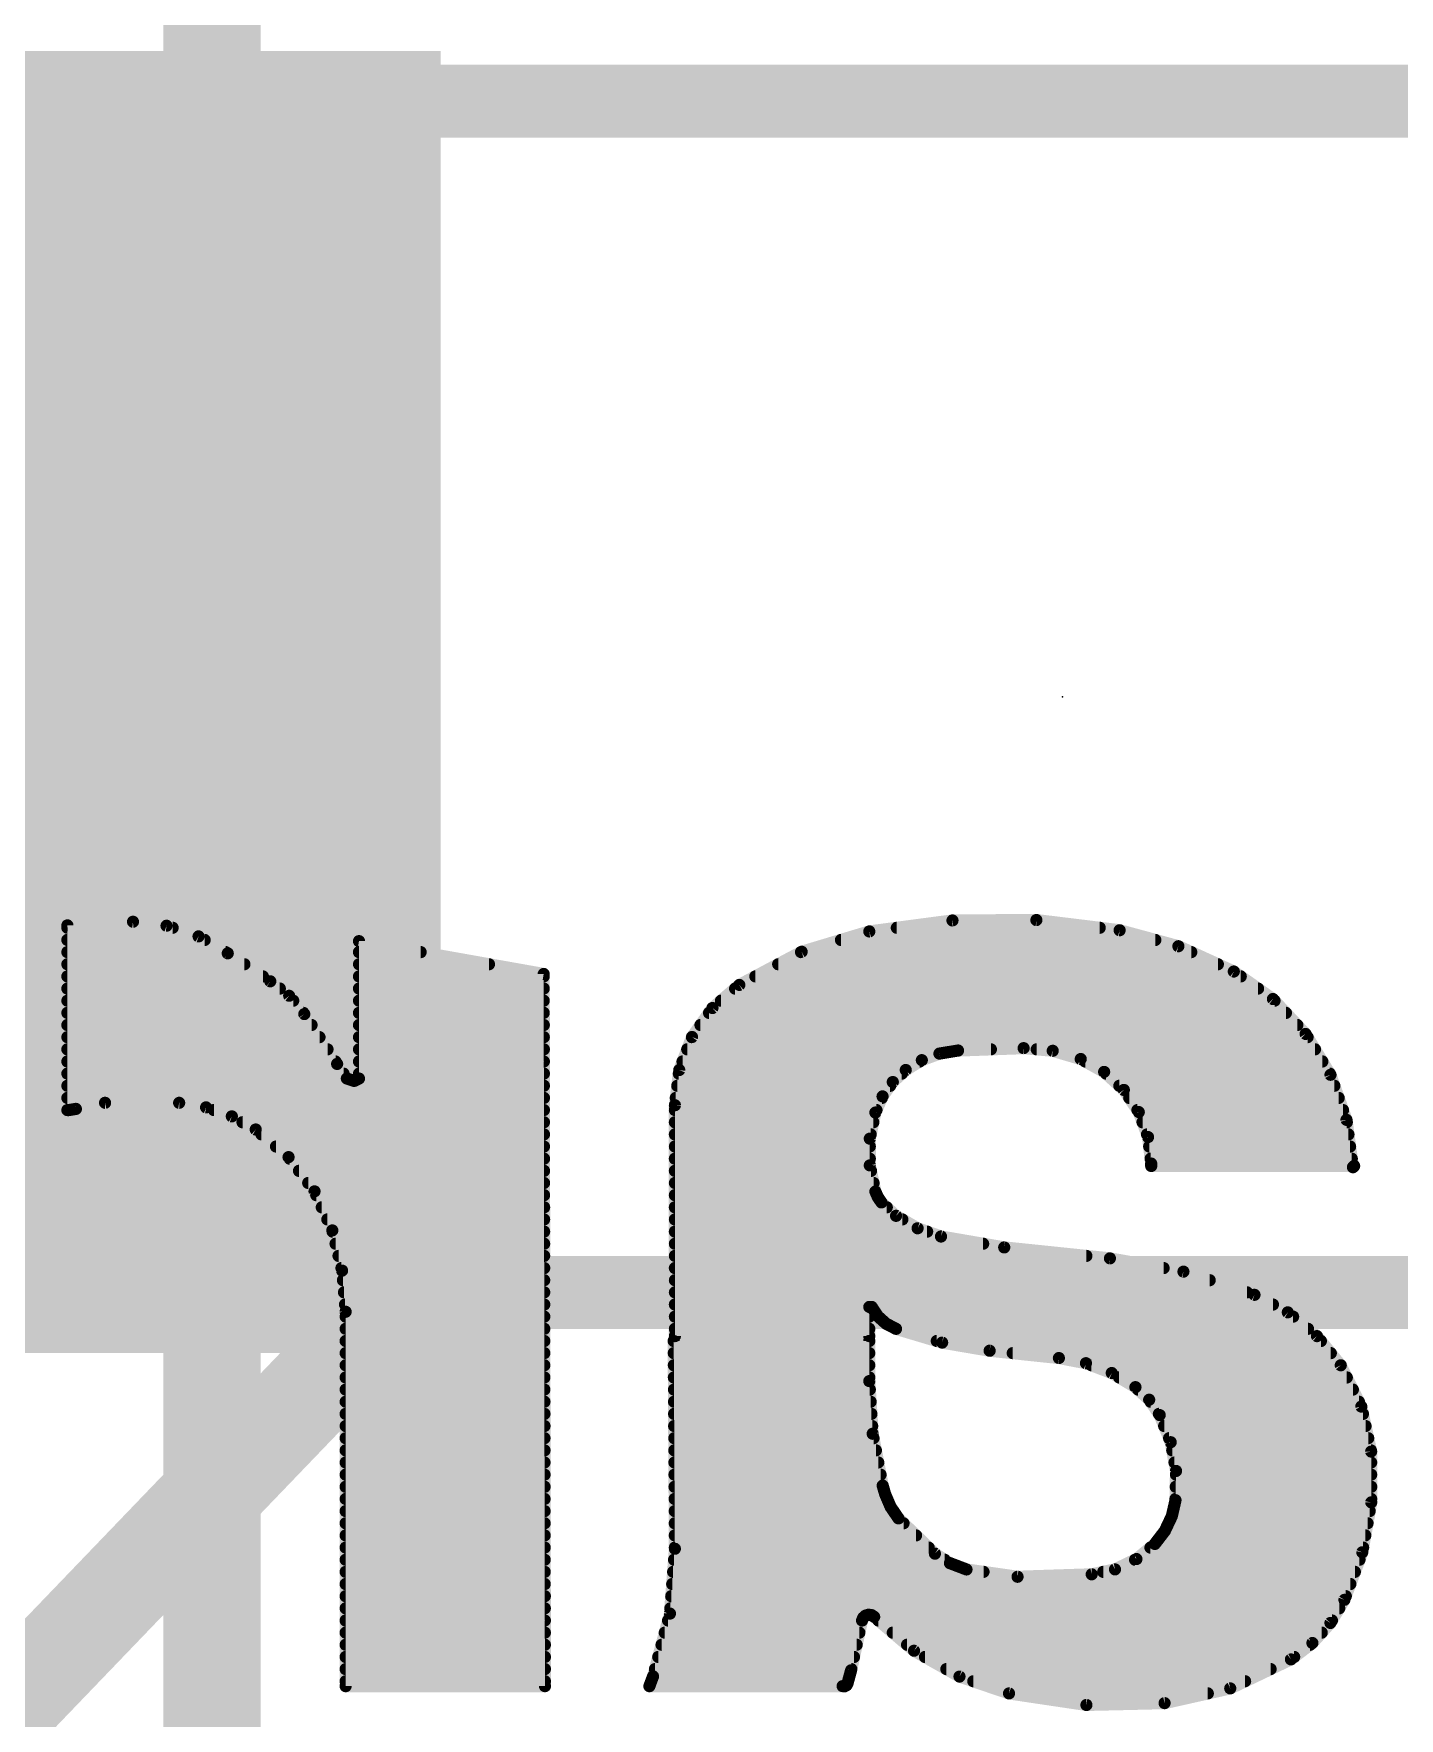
# Model space of a CAD drawing. Extents: x -11.8 to 66.2, y -19.6 to 35.5.
# Drawn here: x 18.677 to 21.532, y 19.455 to 22.976 of the extents above; entities that cross this region are included whole.
import ezdxf

# ---------------------------------------------------------------- set-up
doc = ezdxf.new("R2010")
doc.units = 0
for name, color, linetype in [('1', 12, 'CONTINUOUS'), ('16', 132, 'CONTINUOUS'), ('21', 41, 'CONTINUOUS'), ('22', 40, 'CONTINUOUS'), ('23', 53, 'CONTINUOUS'), ('51', 53, 'CONTINUOUS')]:
    doc.layers.add(name, color=color, linetype=linetype)

# ---------------------------------------------------------------- blocks, each defined once
blk = doc.blocks.new('RECT')
blk.add_solid([(-0.5, -0.5), (0.5, -0.5), (-0.5, 0.5), (0.5, 0.5)])

msp = doc.modelspace()

# ---------------------------------------------------------------- linework, layer by layer
at = {"layer": '1', "const_width": 0.2032}
for points in [[(17.5514, 18.3642), (19.431, 20.32)], [(19.431, 20.32), (17.907, 20.32)]]:
    msp.add_lwpolyline(points, dxfattribs=at)
at = {"layer": '1', "const_width": 0.1016}
for points in [[(19.4676, 20.2848, 1), (19.3944, 20.3552)], [(19.431, 20.2692, 1), (19.431, 20.3708)]]:
    msp.add_lwpolyline(points, format="xyb", dxfattribs=at)
at = {"layer": '16', "const_width": 0.2032}
msp.add_lwpolyline([(19.05, 26.5303), (19.05, 17.8435)], dxfattribs=at)
at = {"layer": '21', "const_width": 0.1524}
for points in [[(21.83, 22.835), (19.812, 22.835)], [(21.855, 20.345), (19.801, 20.345)]]:
    msp.add_lwpolyline(points, dxfattribs=at)
at = {"layer": '21', "const_width": 0.0762}
for points in [[(19.812, 22.8731, 1), (19.812, 22.7969)], [(19.801, 20.3831, 1), (19.801, 20.3069)]]:
    msp.add_lwpolyline(points, format="xyb", dxfattribs=at)
at = {"layer": '22', "const_width": 0.0254}
for points in [[(18.8849, 21.1201), (18.7477, 21.1125)], [(18.955, 21.1117), (18.8849, 21.1201)], [(20.4241, 21.0998), (20.598, 21.1228)], [(20.598, 21.1228), (20.7733, 21.1236)], [(20.7733, 21.1236), (20.9474, 21.1023)], [(18.7477, 21.1125), (18.7477, 20.7264)], [(18.7477, 21.1074), (18.9678, 21.1074)], [(18.7477, 21.082), (19.0347, 21.082)], [(19.0219, 21.0894), (18.955, 21.1117)], [(19.083, 21.0541), (19.0219, 21.0894)], [(19.7434, 21.0109), (19.3573, 21.0795)], [(19.3573, 21.0795), (19.3573, 20.7924)], [(20.2827, 21.0573), (20.4241, 21.0998)], [(20.3649, 21.082), (21.022, 21.082)], [(20.4816, 21.1074), (20.9058, 21.1074)], [(20.9474, 21.1023), (21.0703, 21.0689)], [(18.7477, 21.0566), (19.0787, 21.0566)], [(19.1719, 20.9956), (19.083, 21.0541)], [(19.3573, 21.0566), (19.4862, 21.0566)], [(20.1524, 20.988), (20.2827, 21.0573)], [(20.2814, 21.0566), (21.0972, 21.0566)], [(21.0703, 21.0689), (21.1861, 21.016)], [(18.7477, 21.0312), (19.1178, 21.0312)], [(19.3573, 21.0312), (19.6291, 21.0312)], [(19.746, 19.5224), (19.7434, 21.0109)], [(20.2336, 21.0312), (21.1528, 21.0312)], [(21.1861, 21.016), (21.2679, 20.9585)], [(18.7477, 21.0058), (19.1564, 21.0058)], [(18.7477, 20.9804), (19.1918, 20.9804)], [(19.2114, 20.9654), (19.1719, 20.9956)], [(19.3573, 21.0058), (19.7434, 21.0058)], [(19.3573, 20.9804), (19.7435, 20.9804)], [(20.0962, 20.9397), (20.1524, 20.988)], [(20.1436, 20.9804), (21.2368, 20.9804)], [(20.1859, 21.0058), (21.2006, 21.0058)], [(18.7477, 20.955), (19.2199, 20.955)], [(19.243, 20.9271), (19.2114, 20.9654)], [(19.3573, 20.955), (19.7435, 20.955)], [(20.0535, 20.8792), (20.0962, 20.9397)], [(20.114, 20.955), (21.2712, 20.955)], [(21.2679, 20.9585), (21.3362, 20.8856)], [(18.7477, 20.9296), (19.2409, 20.9296)], [(18.7477, 20.9042), (19.2581, 20.9042)], [(19.3116, 20.8229), (19.243, 20.9271)], [(19.3573, 20.9296), (19.7435, 20.9296)], [(19.3573, 20.9042), (19.7436, 20.9042)], [(20.0712, 20.9042), (21.3188, 20.9042)], [(20.0891, 20.9296), (21.295, 20.9296)], [(18.7477, 20.8788), (19.2748, 20.8788)], [(19.3573, 20.8788), (19.7436, 20.8788)], [(20.0268, 20.8101), (20.0535, 20.8792)], [(20.0533, 20.8788), (21.3403, 20.8788)], [(21.3362, 20.8856), (21.3882, 20.8002)], [(18.7477, 20.8534), (19.2915, 20.8534)], [(19.3573, 20.8534), (19.7437, 20.8534)], [(20.0435, 20.8534), (20.6782, 20.8534)], [(20.5708, 20.8445), (20.5339, 20.8308)], [(20.6096, 20.8509), (20.5708, 20.8445)], [(20.7467, 20.8559), (20.6096, 20.8509)], [(20.8075, 20.8504), (20.7467, 20.8559)], [(20.7741, 20.8534), (21.3558, 20.8534)], [(20.8661, 20.8331), (20.8075, 20.8504)], [(20.915, 20.8062), (20.8661, 20.8331)], [(18.7477, 20.828), (19.3082, 20.828)], [(18.7477, 20.8026), (19.3251, 20.8026)], [(19.3319, 20.7924), (19.3116, 20.8229)], [(19.3573, 20.828), (19.7437, 20.828)], [(19.3573, 20.8026), (19.7438, 20.8026)], [(20.0177, 20.7366), (20.0268, 20.8101)], [(20.0259, 20.8026), (20.4921, 20.8026)], [(20.0337, 20.828), (20.5294, 20.828)], [(20.5003, 20.8102), (20.4732, 20.7851)], [(20.5339, 20.8308), (20.5003, 20.8102)], [(20.8754, 20.828), (21.3712, 20.828)], [(20.9562, 20.7686), (20.915, 20.8062)], [(20.919, 20.8026), (21.3867, 20.8026)], [(21.3882, 20.8002), (21.4216, 20.706)], [(18.7477, 20.7772), (19.7438, 20.7772)], [(19.3472, 20.7874), (19.3319, 20.7924)], [(19.3573, 20.7924), (19.3472, 20.7874)], [(20.0227, 20.7772), (20.4676, 20.7772)], [(20.4732, 20.7851), (20.4518, 20.7551)], [(20.9468, 20.7772), (21.3963, 20.7772)], [(20.9874, 20.7223), (20.9562, 20.7686)], [(18.7477, 20.7518), (19.7439, 20.7518)], [(18.7477, 20.7264), (18.7503, 20.7264)], [(18.7477, 20.7264), (18.7503, 20.7264)], [(18.7503, 20.7264), (18.7655, 20.7289)], [(18.7655, 20.7289), (18.8265, 20.7416)], [(18.8265, 20.7416), (18.9814, 20.7416)], [(18.9814, 20.7416), (19.0376, 20.7321)], [(19.0376, 20.7321), (19.0915, 20.7133)], [(19.0539, 20.7264), (19.7439, 20.7264)], [(20.0177, 20.254), (20.0177, 20.7366)], [(20.0177, 20.7264), (20.4391, 20.7264)], [(20.0196, 20.7518), (20.4503, 20.7518)], [(20.4518, 20.7551), (20.4368, 20.7213)], [(20.9675, 20.7518), (21.4053, 20.7518)], [(20.9846, 20.7264), (21.4144, 20.7264)], [(19.0915, 20.7133), (19.1414, 20.6858)], [(19.1138, 20.701), (19.7439, 20.701)], [(20.0177, 20.701), (20.4325, 20.701)], [(20.4368, 20.7213), (20.4251, 20.6667)], [(21.0068, 20.67), (20.9874, 20.7223)], [(20.9953, 20.701), (21.4223, 20.701)], [(21.4216, 20.706), (21.4351, 20.607)], [(19.1414, 20.6858), (19.2101, 20.6281)], [(19.1535, 20.6756), (19.744, 20.6756)], [(20.0177, 20.6756), (20.427, 20.6756)], [(20.4251, 20.6667), (20.4251, 20.6108)], [(21.0047, 20.6756), (21.4257, 20.6756)], [(21.0134, 20.6146), (21.0068, 20.67)], [(19.1838, 20.6502), (19.744, 20.6502)], [(19.2101, 20.6281), (19.2644, 20.5566)], [(19.2126, 20.6248), (19.7441, 20.6248)], [(20.0177, 20.6502), (20.4251, 20.6502)], [(20.0177, 20.6248), (20.4251, 20.6248)], [(21.0092, 20.6502), (21.4292, 20.6502)], [(21.0122, 20.6248), (21.4327, 20.6248)], [(19.2319, 20.5994), (19.7441, 20.5994)], [(20.0177, 20.5994), (20.4276, 20.5994)], [(20.4251, 20.6108), (20.4368, 20.5562)], [(21.0134, 20.6096), (21.0134, 20.6146)], [(21.4376, 20.6096), (21.0134, 20.6096)], [(21.4351, 20.607), (21.4376, 20.6096)], [(19.2511, 20.574), (19.7442, 20.574)], [(19.2644, 20.5566), (19.3015, 20.4749)], [(20.0177, 20.574), (20.433, 20.574)], [(20.4368, 20.5562), (20.4421, 20.5442)], [(19.268, 20.5486), (19.7442, 20.5486)], [(19.2795, 20.5232), (19.7443, 20.5232)], [(20.0177, 20.5486), (20.4401, 20.5486)], [(20.0177, 20.5232), (20.4606, 20.5232)], [(20.4421, 20.5442), (20.4495, 20.5334)], [(20.4495, 20.5334), (20.48, 20.5054)], [(19.2911, 20.4978), (19.7443, 20.4978)], [(20.0177, 20.4978), (20.4932, 20.4978)], [(20.48, 20.5054), (20.525, 20.4794)], [(19.3015, 20.4749), (19.322, 20.3909)], [(19.3021, 20.4724), (19.7443, 20.4724)], [(19.3083, 20.447), (19.7444, 20.447)], [(20.0177, 20.4724), (20.545, 20.4724)], [(20.0177, 20.447), (20.6621, 20.447)], [(20.525, 20.4794), (20.574, 20.4622)], [(20.574, 20.4622), (20.7061, 20.4394)], [(19.3145, 20.4216), (19.7444, 20.4216)], [(20.0177, 20.4216), (20.8779, 20.4216)], [(20.7061, 20.4394), (20.9271, 20.4165)], [(20.9271, 20.4165), (21.0808, 20.3887)], [(19.3207, 20.3962), (19.7445, 20.3962)], [(19.322, 20.3909), (19.3294, 20.3048)], [(20.0177, 20.3962), (21.0393, 20.3962)], [(21.0808, 20.3887), (21.2293, 20.3403)], [(19.3237, 20.3708), (19.7445, 20.3708)], [(19.3259, 20.3454), (19.7446, 20.3454)], [(20.0177, 20.3708), (21.1357, 20.3708)], [(20.0177, 20.3454), (21.2137, 20.3454)], [(21.2293, 20.3403), (21.299, 20.3037)], [(19.3281, 20.32), (19.7446, 20.32)], [(19.3294, 20.3048), (19.3294, 19.5224)], [(20.0177, 20.32), (21.2679, 20.32)], [(20.4292, 20.3149), (20.4241, 20.3149)], [(20.4241, 20.3149), (20.4241, 20.254)], [(20.442, 20.2955), (20.4292, 20.3149)], [(21.299, 20.3037), (21.3599, 20.2539)], [(19.3294, 20.2946), (19.7447, 20.2946)], [(19.3294, 20.2692), (19.7447, 20.2692)], [(20.0177, 20.2946), (20.4241, 20.2946)], [(20.0177, 20.2692), (20.4241, 20.2692)], [(20.4593, 20.2799), (20.442, 20.2955)], [(20.443, 20.2946), (21.3101, 20.2946)], [(20.48, 20.2692), (20.4593, 20.2799)], [(20.5764, 20.2404), (20.48, 20.2692)], [(20.48, 20.2692), (21.3412, 20.2692)], [(19.3294, 20.2438), (19.7447, 20.2438)], [(20.0177, 19.8095), (20.0152, 20.2438)], [(20.0152, 20.2438), (20.4241, 20.2438)], [(20.4241, 20.254), (20.0177, 20.254)], [(20.4241, 20.2438), (20.4241, 20.16)], [(20.5652, 20.2438), (21.3682, 20.2438)], [(20.6756, 20.2235), (20.5764, 20.2404)], [(21.3599, 20.2539), (21.4097, 20.193)], [(19.3294, 20.2184), (19.7448, 20.2184)], [(20.0153, 20.2184), (20.4241, 20.2184)], [(20.8204, 20.2082), (20.6756, 20.2235)], [(20.7239, 20.2184), (21.3889, 20.2184)], [(20.877, 20.1974), (20.8204, 20.2082)], [(19.3294, 20.193), (19.7448, 20.193)], [(19.3294, 20.1676), (19.7449, 20.1676)], [(20.0155, 20.193), (20.4241, 20.193)], [(20.0156, 20.1676), (20.4241, 20.1676)], [(20.9309, 20.1769), (20.877, 20.1974)], [(20.8885, 20.193), (21.4097, 20.193)], [(20.9804, 20.1473), (20.9309, 20.1769)], [(20.9464, 20.1676), (21.4223, 20.1676)], [(21.4097, 20.193), (21.4526, 20.1068)], [(19.3294, 20.1422), (19.7449, 20.1422)], [(20.0158, 20.1422), (20.4252, 20.1422)], [(20.4241, 20.16), (20.4311, 20.0499)], [(21.0092, 20.121), (20.9804, 20.1473)], [(20.986, 20.1422), (21.435, 20.1422)], [(19.3294, 20.1168), (19.745, 20.1168)], [(20.0159, 20.1168), (20.4269, 20.1168)], [(21.0312, 20.0889), (21.0092, 20.121)], [(21.0121, 20.1168), (21.4476, 20.1168)], [(21.4526, 20.1068), (21.4732, 20.0127)], [(19.3294, 20.0914), (19.745, 20.0914)], [(19.3294, 20.066), (19.7451, 20.066)], [(20.0161, 20.0914), (20.4285, 20.0914)], [(20.0162, 20.066), (20.4301, 20.066)], [(21.0295, 20.0914), (21.456, 20.0914)], [(21.0542, 20.0323), (21.0312, 20.0889)], [(21.0405, 20.066), (21.4615, 20.066)], [(19.3294, 20.0406), (19.7451, 20.0406)], [(20.0164, 20.0406), (20.4329, 20.0406)], [(20.4311, 20.0499), (20.4521, 19.9415)], [(21.0508, 20.0406), (21.4671, 20.0406)], [(21.0653, 19.9722), (21.0542, 20.0323)], [(19.3294, 20.0152), (19.7451, 20.0152)], [(19.3294, 19.9898), (19.7452, 19.9898)], [(20.0165, 20.0152), (20.4378, 20.0152)], [(20.0167, 19.9898), (20.4428, 19.9898)], [(21.0574, 20.0152), (21.4727, 20.0152)], [(21.0621, 19.9898), (21.4733, 19.9898)], [(21.4732, 20.0127), (21.4734, 19.9066)], [(19.3294, 19.9644), (19.7452, 19.9644)], [(20.0168, 19.9644), (20.4477, 19.9644)], [(21.0642, 19.9111), (21.0653, 19.9722)], [(21.0652, 19.9644), (21.4733, 19.9644)], [(19.3294, 19.939), (19.7453, 19.939)], [(20.017, 19.939), (20.4528, 19.939)], [(20.4521, 19.9415), (20.4572, 19.9238)], [(20.4572, 19.9238), (20.4687, 19.897)], [(21.0647, 19.939), (21.4734, 19.939)], [(19.3294, 19.9136), (19.7453, 19.9136)], [(19.3294, 19.8882), (19.7454, 19.8882)], [(20.0171, 19.9136), (20.4616, 19.9136)], [(20.0173, 19.8882), (20.4747, 19.8882)], [(20.4687, 19.897), (20.4851, 19.873)], [(21.0565, 19.8777), (21.0642, 19.9111)], [(21.0589, 19.8882), (21.4701, 19.8882)], [(21.0642, 19.9136), (21.4734, 19.9136)], [(21.4734, 19.9066), (21.4546, 19.8021)], [(19.3294, 19.8628), (19.7454, 19.8628)], [(20.0174, 19.8628), (20.4956, 19.8628)], [(20.4851, 19.873), (20.5613, 19.7993)], [(21.021, 19.8196), (21.0419, 19.8468)], [(21.0419, 19.8468), (21.0565, 19.8777)], [(21.0494, 19.8628), (21.4656, 19.8628)], [(19.3294, 19.8374), (19.7455, 19.8374)], [(19.3294, 19.812), (19.7455, 19.812)], [(20.0175, 19.8374), (20.5219, 19.8374)], [(20.0177, 19.812), (20.5482, 19.812)], [(20.9826, 19.788), (21.021, 19.8196)], [(21.0118, 19.812), (21.4564, 19.812)], [(21.0347, 19.8374), (21.461, 19.8374)], [(19.3294, 19.7866), (19.7455, 19.7866)], [(20.0074, 19.674), (20.0177, 19.8095)], [(20.016, 19.7866), (20.5814, 19.7866)], [(20.5613, 19.7993), (20.5926, 19.7795)], [(20.5926, 19.7795), (20.6273, 19.7663)], [(20.9377, 19.7664), (20.9826, 19.788)], [(20.9797, 19.7866), (21.4488, 19.7866)], [(21.4546, 19.8021), (21.4173, 19.7028)], [(19.3294, 19.7612), (19.7456, 19.7612)], [(20.014, 19.7612), (20.6629, 19.7612)], [(20.6273, 19.7663), (20.734, 19.751)], [(20.734, 19.751), (20.889, 19.7561)], [(20.889, 19.7561), (20.9377, 19.7664)], [(20.9131, 19.7612), (21.4392, 19.7612)], [(19.3294, 19.7358), (19.7456, 19.7358)], [(19.3294, 19.7104), (19.7457, 19.7104)], [(20.0101, 19.7104), (21.4202, 19.7104)], [(20.0121, 19.7358), (21.4297, 19.7358)], [(19.3294, 19.685), (19.7457, 19.685)], [(19.972, 19.5428), (20.0074, 19.674)], [(20.0082, 19.685), (21.4065, 19.685)], [(20.4225, 19.6717), (20.4163, 19.6698)], [(20.4289, 19.6708), (20.4225, 19.6717)], [(20.4343, 19.6672), (20.4289, 19.6708)], [(21.4173, 19.7028), (21.3881, 19.6545)], [(19.3294, 19.6596), (19.7458, 19.6596)], [(20.0035, 19.6596), (20.4089, 19.6596)], [(20.4089, 19.6596), (20.386, 19.5555)], [(20.4115, 19.6655), (20.4089, 19.6596)], [(20.4163, 19.6698), (20.4115, 19.6655)], [(20.5176, 19.5964), (20.4343, 19.6672)], [(20.4432, 19.6596), (21.3912, 19.6596)], [(21.3881, 19.6545), (21.3504, 19.6125)], [(19.3294, 19.6342), (19.7458, 19.6342)], [(19.3294, 19.6088), (19.7459, 19.6088)], [(19.9898, 19.6088), (20.3977, 19.6088)], [(19.9966, 19.6342), (20.4033, 19.6342)], [(20.4731, 19.6342), (21.3699, 19.6342)], [(20.503, 19.6088), (21.3455, 19.6088)], [(21.3504, 19.6125), (21.3055, 19.5783)], [(19.3294, 19.5834), (19.7459, 19.5834)], [(19.9829, 19.5834), (20.3921, 19.5834)], [(20.6127, 19.5424), (20.5176, 19.5964)], [(20.5405, 19.5834), (21.3122, 19.5834)], [(21.3055, 19.5783), (21.1786, 19.5177)], [(19.3294, 19.558), (19.7459, 19.558)], [(19.3294, 19.5326), (19.746, 19.5326)], [(19.9644, 19.5224), (19.972, 19.5428)], [(19.9682, 19.5326), (20.3798, 19.5326)], [(19.9761, 19.558), (20.3865, 19.558)], [(20.386, 19.5555), (20.3784, 19.5275)], [(20.5852, 19.558), (21.263, 19.558)], [(20.7162, 19.5072), (20.6127, 19.5424)], [(20.6415, 19.5326), (21.2097, 19.5326)], [(19.3294, 19.5224), (19.746, 19.5224)], [(20.3683, 19.5224), (19.9644, 19.5224)], [(20.3725, 19.5221), (20.3683, 19.5224)], [(20.3762, 19.5239), (20.3725, 19.5221)], [(20.3784, 19.5275), (20.3762, 19.5239)], [(20.8779, 19.4831), (20.7162, 19.5072)], [(20.7162, 19.5072), (21.1317, 19.5072)], [(21.1786, 19.5177), (21.0414, 19.4869)], [(21.0414, 19.4869), (20.8779, 19.4831)]]:
    msp.add_lwpolyline(points, dxfattribs=at)
at = {"layer": '22', "const_width": 0.0127}
for points in [[(18.8857, 21.1264, 1), (18.8841, 21.1138)], [(18.8853, 21.1138, 1), (18.8845, 21.1264)], [(20.5979, 21.1291, 1), (20.598, 21.1164)], [(20.5988, 21.1165, 1), (20.5971, 21.1291)], [(20.7741, 21.1299, 1), (20.7726, 21.1173)], [(20.7734, 21.1173, 1), (20.7733, 21.13)], [(18.7477, 21.0884, 1), (18.7477, 21.0756)], [(18.7473, 21.1188, 1), (18.7481, 21.1062)], [(18.7541, 21.1125, 1), (18.7414, 21.1125)], [(18.7477, 21.1138, 1), (18.7477, 21.1011)], [(18.957, 21.1177, 1), (18.9529, 21.1057)], [(18.9542, 21.1054, 1), (18.9557, 21.118)], [(18.9678, 21.1011, 1), (18.9678, 21.1138)], [(19.0251, 21.0949, 1), (19.0187, 21.0839)], [(19.0199, 21.0834, 1), (19.0239, 21.0954)], [(19.0347, 21.0756, 1), (19.0347, 21.0884)], [(19.3584, 21.0858, 1), (19.3562, 21.0732)], [(19.3637, 21.0795, 1), (19.351, 21.0795)], [(20.3649, 21.0884, 1), (20.3649, 21.0756)], [(20.4233, 21.1061, 1), (20.4249, 21.0935)], [(20.4259, 21.0937, 1), (20.4223, 21.1059)], [(20.4816, 21.1138, 1), (20.4816, 21.1011)], [(20.9058, 21.1011, 1), (20.9058, 21.1138)], [(20.9491, 21.1084, 1), (20.9457, 21.0962)], [(20.9466, 21.096, 1), (20.9482, 21.1086)], [(21.022, 21.0756, 1), (21.022, 21.0884)], [(18.7477, 21.063, 1), (18.7477, 21.0502)], [(19.0865, 21.0594, 1), (19.0795, 21.0488)], [(19.0787, 21.0502, 1), (19.0787, 21.063)], [(19.0798, 21.0486, 1), (19.0862, 21.0596)], [(19.3573, 21.063, 1), (19.3573, 21.0502)], [(19.4862, 21.0502, 1), (19.4862, 21.063)], [(20.2814, 21.063, 1), (20.2814, 21.0502)], [(20.2809, 21.0634, 1), (20.2846, 21.0512)], [(20.2857, 21.0517, 1), (20.2797, 21.0629)], [(21.0729, 21.0747, 1), (21.0676, 21.0631)], [(21.0686, 21.0628, 1), (21.0719, 21.075)], [(21.0972, 21.0502, 1), (21.0972, 21.063)], [(18.7477, 21.0376, 1), (18.7477, 21.0249)], [(19.1178, 21.0249, 1), (19.1178, 21.0376)], [(19.3573, 21.0376, 1), (19.3573, 21.0249)], [(19.6291, 21.0249, 1), (19.6291, 21.0376)], [(19.7497, 21.0109, 1), (19.7371, 21.0109)], [(19.7423, 21.0046, 1), (19.7445, 21.0172)], [(20.2336, 21.0376, 1), (20.2336, 21.0249)], [(21.1528, 21.0249, 1), (21.1528, 21.0376)], [(21.1898, 21.0212, 1), (21.1824, 21.0108)], [(21.1835, 21.0102, 1), (21.1887, 21.0218)], [(18.7477, 21.0122, 1), (18.7477, 20.9994)], [(18.7477, 20.9868, 1), (18.7477, 20.974)], [(19.1564, 20.9994, 1), (19.1564, 21.0122)], [(19.1758, 21.0006, 1), (19.168, 20.9906)], [(19.1684, 20.9903, 1), (19.1754, 21.0009)], [(19.1918, 20.974, 1), (19.1918, 20.9868)], [(19.3573, 21.0122, 1), (19.3573, 20.9994)], [(19.3573, 20.9868, 1), (19.3573, 20.974)], [(19.7434, 20.9994, 1), (19.7434, 21.0122)], [(19.7435, 20.974, 1), (19.7435, 20.9868)], [(20.1436, 20.9868, 1), (20.1436, 20.974)], [(20.1494, 20.9936, 1), (20.1554, 20.9824)], [(20.1565, 20.9832, 1), (20.1483, 20.9928)], [(20.1859, 21.0122, 1), (20.1859, 20.9994)], [(21.2006, 20.9994, 1), (21.2006, 21.0122)], [(21.2368, 20.974, 1), (21.2368, 20.9868)], [(18.7477, 20.9614, 1), (18.7477, 20.9487)], [(19.2162, 20.9694, 1), (19.2065, 20.9614)], [(19.2075, 20.9604, 1), (19.2152, 20.9704)], [(19.2199, 20.9487, 1), (19.2199, 20.9614)], [(19.3573, 20.9614, 1), (19.3573, 20.9487)], [(19.7435, 20.9487, 1), (19.7435, 20.9614)], [(20.0921, 20.9445, 1), (20.1004, 20.9349)], [(20.1014, 20.936, 1), (20.091, 20.9434)], [(20.114, 20.9614, 1), (20.114, 20.9487)], [(21.2725, 20.9629, 1), (21.2632, 20.9542)], [(21.2642, 20.9533, 1), (21.2715, 20.9637)], [(21.2712, 20.9487, 1), (21.2712, 20.9614)], [(18.7477, 20.936, 1), (18.7477, 20.9232)], [(18.7477, 20.9106, 1), (18.7477, 20.8978)], [(19.2483, 20.9306, 1), (19.2377, 20.9236)], [(19.2381, 20.9231, 1), (19.2479, 20.9311)], [(19.2409, 20.9232, 1), (19.2409, 20.936)], [(19.2581, 20.8978, 1), (19.2581, 20.9106)], [(19.3573, 20.936, 1), (19.3573, 20.9232)], [(19.3573, 20.9106, 1), (19.3573, 20.8978)], [(19.7435, 20.9232, 1), (19.7435, 20.936)], [(19.7436, 20.8978, 1), (19.7436, 20.9106)], [(20.0712, 20.9106, 1), (20.0712, 20.8978)], [(20.0891, 20.936, 1), (20.0891, 20.9232)], [(21.295, 20.9232, 1), (21.295, 20.936)], [(21.3188, 20.8978, 1), (21.3188, 20.9106)], [(18.7477, 20.8852, 1), (18.7477, 20.8725)], [(19.2748, 20.8725, 1), (19.2748, 20.8852)], [(19.3573, 20.8852, 1), (19.3573, 20.8725)], [(19.7436, 20.8725, 1), (19.7436, 20.8852)], [(20.0533, 20.8852, 1), (20.0533, 20.8725)], [(20.0483, 20.8829, 1), (20.0587, 20.8755)], [(20.0594, 20.8769, 1), (20.0476, 20.8815)], [(21.3416, 20.8889, 1), (21.3308, 20.8823)], [(21.3316, 20.8812, 1), (21.3408, 20.8899)], [(21.3403, 20.8725, 1), (21.3403, 20.8852)], [(18.7477, 20.8598, 1), (18.7477, 20.847)], [(19.2915, 20.847, 1), (19.2915, 20.8598)], [(19.3573, 20.8598, 1), (19.3573, 20.847)], [(19.7437, 20.847, 1), (19.7437, 20.8598)], [(20.0435, 20.8598, 1), (20.0435, 20.847)], [(20.5697, 20.8508, 1), (20.5718, 20.8382)], [(20.573, 20.8385, 1), (20.5685, 20.8504)], [(20.6094, 20.8572, 1), (20.6098, 20.8446)], [(20.6106, 20.8446, 1), (20.6086, 20.8572)], [(20.6782, 20.847, 1), (20.6782, 20.8598)], [(20.7473, 20.8622, 1), (20.7461, 20.8496)], [(20.7469, 20.8496, 1), (20.7465, 20.8622)], [(20.7741, 20.8598, 1), (20.7741, 20.847)], [(20.8093, 20.8564, 1), (20.8057, 20.8443)], [(20.8069, 20.844, 1), (20.8081, 20.8567)], [(20.8692, 20.8387, 1), (20.863, 20.8275)], [(20.8643, 20.827, 1), (20.8679, 20.8392)], [(21.3558, 20.847, 1), (21.3558, 20.8598)], [(18.7477, 20.8344, 1), (18.7477, 20.8216)], [(18.7477, 20.809, 1), (18.7477, 20.7963)], [(19.3169, 20.8264, 1), (19.3063, 20.8194)], [(19.3063, 20.8194, 1), (19.3169, 20.8264)], [(19.3082, 20.8216, 1), (19.3082, 20.8344)], [(19.3251, 20.7963, 1), (19.3251, 20.809)], [(19.3573, 20.8344, 1), (19.3573, 20.8216)], [(19.3573, 20.809, 1), (19.3573, 20.7963)], [(19.7437, 20.8216, 1), (19.7437, 20.8344)], [(19.7438, 20.7963, 1), (19.7438, 20.809)], [(20.0259, 20.809, 1), (20.0259, 20.7963)], [(20.0209, 20.8124, 1), (20.0327, 20.8078)], [(20.0331, 20.8093, 1), (20.0205, 20.8109)], [(20.0337, 20.8344, 1), (20.0337, 20.8216)], [(20.4921, 20.7963, 1), (20.4921, 20.809)], [(20.497, 20.8156, 1), (20.5036, 20.8048)], [(20.5046, 20.8055, 1), (20.496, 20.8149)], [(20.5317, 20.8367, 1), (20.5361, 20.8248)], [(20.5294, 20.8216, 1), (20.5294, 20.8344)], [(20.5372, 20.8253, 1), (20.5306, 20.8362)], [(20.8754, 20.8344, 1), (20.8754, 20.8216)], [(20.9193, 20.8109, 1), (20.9107, 20.8015)], [(20.9119, 20.8007, 1), (20.9181, 20.8118)], [(20.919, 20.809, 1), (20.919, 20.7963)], [(21.3712, 20.8216, 1), (21.3712, 20.8344)], [(21.3941, 20.8023, 1), (21.3822, 20.7981)], [(21.3827, 20.7969, 1), (21.3936, 20.8035)], [(21.3867, 20.7963, 1), (21.3867, 20.809)], [(18.7477, 20.7836, 1), (18.7477, 20.7708)], [(19.3339, 20.7984, 1), (19.3299, 20.7864)], [(19.3266, 20.7889, 1), (19.3372, 20.7959)], [(19.3444, 20.7931, 1), (19.35, 20.7817)], [(19.3452, 20.7814, 1), (19.3492, 20.7934)], [(19.351, 20.7924, 1), (19.3637, 20.7924)], [(19.3601, 20.7867, 1), (19.3545, 20.7981)], [(19.7438, 20.7708, 1), (19.7438, 20.7836)], [(20.0227, 20.7836, 1), (20.0227, 20.7708)], [(20.4689, 20.7898, 1), (20.4775, 20.7804)], [(20.4676, 20.7708, 1), (20.4676, 20.7836)], [(20.4784, 20.7814, 1), (20.4681, 20.7888)], [(20.9468, 20.7836, 1), (20.9468, 20.7708)], [(20.9615, 20.7721, 1), (20.9509, 20.765)], [(20.9519, 20.7639, 1), (20.9605, 20.7733)], [(21.3963, 20.7708, 1), (21.3963, 20.7836)], [(18.7477, 20.7582, 1), (18.7477, 20.7454)], [(18.7477, 20.7328, 1), (18.7477, 20.7201)], [(18.7477, 20.7328, 1), (18.7477, 20.7201)], [(18.7493, 20.7327, 1), (18.7513, 20.7201)], [(18.7503, 20.7201, 1), (18.7503, 20.7328)], [(18.7503, 20.7201, 1), (18.7503, 20.7328)], [(18.7642, 20.7351, 1), (18.7668, 20.7227)], [(18.7665, 20.7226, 1), (18.7645, 20.7352)], [(18.8265, 20.748, 1), (18.8265, 20.7353)], [(18.8278, 20.7354, 1), (18.8252, 20.7478)], [(18.9825, 20.7479, 1), (18.9803, 20.7353)], [(18.9814, 20.7353, 1), (18.9814, 20.748)], [(19.0397, 20.7381, 1), (19.0355, 20.7261)], [(19.0366, 20.7258, 1), (19.0387, 20.7383)], [(19.0539, 20.7328, 1), (19.0539, 20.7201)], [(19.7439, 20.7454, 1), (19.7439, 20.7582)], [(19.7439, 20.7201, 1), (19.7439, 20.7328)], [(20.0241, 20.7366, 1), (20.0114, 20.7366)], [(20.0114, 20.7374, 1), (20.024, 20.7358)], [(20.0177, 20.7328, 1), (20.0177, 20.7201)], [(20.0196, 20.7582, 1), (20.0196, 20.7454)], [(20.4391, 20.7201, 1), (20.4391, 20.7328)], [(20.4466, 20.7587, 1), (20.4569, 20.7514)], [(20.4576, 20.7525, 1), (20.446, 20.7576)], [(20.4503, 20.7454, 1), (20.4503, 20.7582)], [(20.9675, 20.7582, 1), (20.9675, 20.7454)], [(20.9846, 20.7328, 1), (20.9846, 20.7201)], [(21.4053, 20.7454, 1), (21.4053, 20.7582)], [(21.4144, 20.7201, 1), (21.4144, 20.7328)], [(18.7414, 20.7264, 1), (18.7541, 20.7264)], [(19.0945, 20.7189, 1), (19.0884, 20.7078)], [(19.0894, 20.7073, 1), (19.0936, 20.7193)], [(19.1138, 20.7074, 1), (19.1138, 20.6946)], [(19.7439, 20.6946, 1), (19.7439, 20.7074)], [(20.0177, 20.7074, 1), (20.0177, 20.6946)], [(20.431, 20.7239, 1), (20.4426, 20.7187)], [(20.443, 20.72, 1), (20.4306, 20.7226)], [(20.4325, 20.6946, 1), (20.4325, 20.7074)], [(20.9933, 20.7245, 1), (20.9814, 20.7201)], [(20.9821, 20.7188, 1), (20.9927, 20.7259)], [(20.9953, 20.7074, 1), (20.9953, 20.6946)], [(21.4279, 20.7069, 1), (21.4153, 20.7052)], [(21.4156, 20.7039, 1), (21.4276, 20.7082)], [(21.4223, 20.6946, 1), (21.4223, 20.7074)], [(19.1455, 20.6907, 1), (19.1373, 20.6809)], [(19.1383, 20.6802, 1), (19.1445, 20.6914)], [(19.1535, 20.682, 1), (19.1535, 20.6692)], [(19.744, 20.6692, 1), (19.744, 20.682)], [(20.0177, 20.682, 1), (20.0177, 20.6692)], [(20.4189, 20.668, 1), (20.4313, 20.6654)], [(20.4315, 20.6667, 1), (20.4188, 20.6667)], [(20.427, 20.6692, 1), (20.427, 20.682)], [(21.0047, 20.682, 1), (21.0047, 20.6692)], [(21.0131, 20.6708, 1), (21.0005, 20.6693)], [(21.0009, 20.6678, 1), (21.0128, 20.6722)], [(21.4257, 20.6692, 1), (21.4257, 20.682)], [(19.1838, 20.6566, 1), (19.1838, 20.6439)], [(19.2152, 20.6319, 1), (19.205, 20.6242)], [(19.206, 20.6232, 1), (19.2142, 20.6329)], [(19.2126, 20.6312, 1), (19.2126, 20.6184)], [(19.744, 20.6439, 1), (19.744, 20.6566)], [(19.7441, 20.6184, 1), (19.7441, 20.6312)], [(20.0177, 20.6566, 1), (20.0177, 20.6439)], [(20.0177, 20.6312, 1), (20.0177, 20.6184)], [(20.4251, 20.6439, 1), (20.4251, 20.6566)], [(20.4251, 20.6184, 1), (20.4251, 20.6312)], [(21.0092, 20.6566, 1), (21.0092, 20.6439)], [(21.0122, 20.6312, 1), (21.0122, 20.6184)], [(21.4292, 20.6439, 1), (21.4292, 20.6566)], [(21.4327, 20.6184, 1), (21.4327, 20.6312)], [(19.2319, 20.6058, 1), (19.2319, 20.593)], [(19.7441, 20.593, 1), (19.7441, 20.6058)], [(20.0177, 20.6058, 1), (20.0177, 20.593)], [(20.4313, 20.6121, 1), (20.4189, 20.6095)], [(20.4188, 20.6108, 1), (20.4315, 20.6108)], [(20.4276, 20.593, 1), (20.4276, 20.6058)], [(21.0198, 20.6146, 1), (21.007, 20.6146)], [(21.0134, 20.616, 1), (21.0134, 20.6032)], [(21.007, 20.6096, 1), (21.0198, 20.6096)], [(21.0071, 20.6139, 1), (21.0197, 20.6153)], [(21.4305, 20.6114, 1), (21.4397, 20.6026)], [(21.4288, 20.6061, 1), (21.4414, 20.6079)], [(21.4422, 20.6052, 1), (21.433, 20.614)], [(21.4376, 20.6032, 1), (21.4376, 20.616)], [(19.2511, 20.5804, 1), (19.2511, 20.5677)], [(19.2701, 20.5592, 1), (19.2586, 20.554)], [(19.2593, 20.5527, 1), (19.2694, 20.5604)], [(19.7442, 20.5677, 1), (19.7442, 20.5804)], [(20.0177, 20.5804, 1), (20.0177, 20.5677)], [(20.4426, 20.5587, 1), (20.431, 20.5537)], [(20.4306, 20.5549, 1), (20.443, 20.5575)], [(20.433, 20.5677, 1), (20.433, 20.5804)], [(19.268, 20.555, 1), (19.268, 20.5422)], [(19.2795, 20.5296, 1), (19.2795, 20.5168)], [(19.7442, 20.5422, 1), (19.7442, 20.555)], [(19.7443, 20.5168, 1), (19.7443, 20.5296)], [(20.0177, 20.555, 1), (20.0177, 20.5422)], [(20.0177, 20.5296, 1), (20.0177, 20.5168)], [(20.4473, 20.5478, 1), (20.4368, 20.5406)], [(20.4362, 20.5416, 1), (20.4479, 20.5467)], [(20.4401, 20.5422, 1), (20.4401, 20.555)], [(20.4538, 20.5381, 1), (20.4452, 20.5287)], [(20.4443, 20.5298, 1), (20.4547, 20.537)], [(20.4606, 20.5168, 1), (20.4606, 20.5296)], [(19.2911, 20.5042, 1), (19.2911, 20.4915)], [(19.7443, 20.4915, 1), (19.7443, 20.5042)], [(20.0177, 20.5042, 1), (20.0177, 20.4915)], [(20.4832, 20.5109, 1), (20.4768, 20.4999)], [(20.4757, 20.5007, 1), (20.4843, 20.5101)], [(20.4932, 20.4915, 1), (20.4932, 20.5042)], [(19.3077, 20.4764, 1), (19.2953, 20.4734)], [(19.3021, 20.4788, 1), (19.3021, 20.466)], [(19.2957, 20.4723, 1), (19.3073, 20.4775)], [(19.3083, 20.4534, 1), (19.3083, 20.4407)], [(19.7443, 20.466, 1), (19.7443, 20.4788)], [(19.7444, 20.4407, 1), (19.7444, 20.4534)], [(20.0177, 20.4788, 1), (20.0177, 20.466)], [(20.0177, 20.4534, 1), (20.0177, 20.4407)], [(20.5271, 20.4854, 1), (20.5229, 20.4735)], [(20.5218, 20.4739, 1), (20.5282, 20.485)], [(20.545, 20.466, 1), (20.545, 20.4788)], [(20.5751, 20.4685, 1), (20.5729, 20.4559)], [(20.5719, 20.4562, 1), (20.5761, 20.4682)], [(20.6621, 20.4407, 1), (20.6621, 20.4534)], [(19.3145, 20.428, 1), (19.3145, 20.4153)], [(19.7444, 20.4153, 1), (19.7444, 20.428)], [(20.0177, 20.428, 1), (20.0177, 20.4153)], [(20.7068, 20.4457, 1), (20.7054, 20.4331)], [(20.705, 20.4331, 1), (20.7072, 20.4457)], [(20.8779, 20.4153, 1), (20.8779, 20.428)], [(20.9282, 20.4227, 1), (20.926, 20.4103)], [(20.9264, 20.4102, 1), (20.9278, 20.4228)], [(19.3207, 20.4026, 1), (19.3207, 20.3898)], [(19.3283, 20.3915, 1), (19.3156, 20.3904)], [(19.3158, 20.3894, 1), (19.3281, 20.3924)], [(19.7445, 20.3898, 1), (19.7445, 20.4026)], [(20.0177, 20.4026, 1), (20.0177, 20.3898)], [(21.0393, 20.3898, 1), (21.0393, 20.4026)], [(21.0828, 20.3947, 1), (21.0788, 20.3827)], [(21.0797, 20.3825, 1), (21.0819, 20.395)], [(19.3237, 20.3772, 1), (19.3237, 20.3645)], [(19.3259, 20.3518, 1), (19.3259, 20.3391)], [(19.7445, 20.3645, 1), (19.7445, 20.3772)], [(19.7446, 20.3391, 1), (19.7446, 20.3518)], [(20.0177, 20.3772, 1), (20.0177, 20.3645)], [(20.0177, 20.3518, 1), (20.0177, 20.3391)], [(21.1357, 20.3645, 1), (21.1357, 20.3772)], [(21.2137, 20.3391, 1), (21.2137, 20.3518)], [(21.2323, 20.3459, 1), (21.2263, 20.3347)], [(21.2273, 20.3343, 1), (21.2313, 20.3463)], [(19.3281, 20.3264, 1), (19.3281, 20.3136)], [(19.3358, 20.3048, 1), (19.323, 20.3048)], [(19.7446, 20.3136, 1), (19.7446, 20.3264)], [(20.0177, 20.3264, 1), (20.0177, 20.3136)], [(20.4305, 20.3149, 1), (20.4177, 20.3149)], [(20.4241, 20.3213, 1), (20.4241, 20.3086)], [(20.4345, 20.3184, 1), (20.4239, 20.3114)], [(20.4292, 20.3086, 1), (20.4292, 20.3213)], [(21.2679, 20.3136, 1), (21.2679, 20.3264)], [(21.303, 20.3086, 1), (21.2949, 20.2988)], [(19.3231, 20.3043, 1), (19.3357, 20.3053)], [(19.3294, 20.301, 1), (19.3294, 20.2883)], [(19.3294, 20.2756, 1), (19.3294, 20.2629)], [(19.7447, 20.2883, 1), (19.7447, 20.301)], [(19.7447, 20.2629, 1), (19.7447, 20.2756)], [(20.0177, 20.301, 1), (20.0177, 20.2883)], [(20.0177, 20.2756, 1), (20.0177, 20.2629)], [(20.4241, 20.2883, 1), (20.4241, 20.301)], [(20.4241, 20.2629, 1), (20.4241, 20.2756)], [(20.4463, 20.3002, 1), (20.4378, 20.2907)], [(20.443, 20.301, 1), (20.443, 20.2883)], [(20.4367, 20.292, 1), (20.4473, 20.299)], [(20.4622, 20.2855, 1), (20.4564, 20.2743)], [(20.4551, 20.2752, 1), (20.4636, 20.2846)], [(20.48, 20.2756, 1), (20.48, 20.2629)], [(20.4818, 20.2753, 1), (20.4782, 20.2631)], [(20.4771, 20.2636, 1), (20.4829, 20.2748)], [(21.296, 20.2981, 1), (21.3019, 20.3093)], [(21.3101, 20.2883, 1), (21.3101, 20.301)], [(21.3412, 20.2629, 1), (21.3412, 20.2756)], [(19.3294, 20.2502, 1), (19.3294, 20.2374)], [(19.7447, 20.2374, 1), (19.7447, 20.2502)], [(20.0152, 20.2502, 1), (20.0152, 20.2374)], [(20.0215, 20.2438, 1), (20.0089, 20.2438)], [(20.0177, 20.2604, 1), (20.0177, 20.2477)], [(20.0114, 20.254, 1), (20.0241, 20.254)], [(20.4177, 20.254, 1), (20.4305, 20.254)], [(20.4305, 20.2438, 1), (20.4177, 20.2438)], [(20.4241, 20.2477, 1), (20.4241, 20.2604)], [(20.4241, 20.2374, 1), (20.4241, 20.2502)], [(20.5652, 20.2502, 1), (20.5652, 20.2374)], [(20.5775, 20.2467, 1), (20.5754, 20.2342)], [(20.5746, 20.2344, 1), (20.5782, 20.2465)], [(21.3648, 20.258, 1), (21.355, 20.2499)], [(21.3559, 20.249, 1), (21.3639, 20.2589)], [(21.3682, 20.2374, 1), (21.3682, 20.2502)], [(19.3294, 20.2248, 1), (19.3294, 20.2121)], [(19.7448, 20.2121, 1), (19.7448, 20.2248)], [(20.0153, 20.2248, 1), (20.0153, 20.2121)], [(20.4241, 20.2121, 1), (20.4241, 20.2248)], [(20.6763, 20.2298, 1), (20.6749, 20.2172)], [(20.6745, 20.2172, 1), (20.6767, 20.2298)], [(20.7239, 20.2248, 1), (20.7239, 20.2121)], [(20.8216, 20.2144, 1), (20.8192, 20.202)], [(20.8197, 20.2019, 1), (20.8211, 20.2145)], [(21.3889, 20.2121, 1), (21.3889, 20.2248)], [(19.3294, 20.174, 1), (19.3294, 20.1612)], [(19.3294, 20.1994, 1), (19.3294, 20.1867)], [(19.7448, 20.1867, 1), (19.7448, 20.1994)], [(19.7449, 20.1612, 1), (19.7449, 20.174)], [(20.0155, 20.1994, 1), (20.0155, 20.1867)], [(20.0156, 20.174, 1), (20.0156, 20.1612)], [(20.4241, 20.1867, 1), (20.4241, 20.1994)], [(20.4241, 20.1612, 1), (20.4241, 20.174)], [(20.8793, 20.2033, 1), (20.8748, 20.1914)], [(20.8758, 20.1911, 1), (20.8782, 20.2036)], [(20.8885, 20.1994, 1), (20.8885, 20.1867)], [(20.9342, 20.1823, 1), (20.9276, 20.1714)], [(20.9286, 20.1709, 1), (20.9332, 20.1828)], [(20.9464, 20.174, 1), (20.9464, 20.1612)], [(21.4154, 20.1958, 1), (21.404, 20.1902)], [(21.4048, 20.189, 1), (21.4146, 20.197)], [(21.4097, 20.1867, 1), (21.4097, 20.1994)], [(21.4223, 20.1612, 1), (21.4223, 20.174)], [(19.3294, 20.1486, 1), (19.3294, 20.1359)], [(19.7449, 20.1359, 1), (19.7449, 20.1486)], [(20.0158, 20.1486, 1), (20.0158, 20.1359)], [(20.4177, 20.16, 1), (20.4305, 20.16)], [(20.4304, 20.1604, 1), (20.4178, 20.1596)], [(20.4252, 20.1359, 1), (20.4252, 20.1486)], [(20.9847, 20.152, 1), (20.9761, 20.1426)], [(20.9771, 20.1418, 1), (20.9837, 20.1528)], [(20.986, 20.1486, 1), (20.986, 20.1359)], [(21.435, 20.1359, 1), (21.435, 20.1486)], [(19.3294, 20.1232, 1), (19.3294, 20.1105)], [(19.745, 20.1105, 1), (19.745, 20.1232)], [(20.0159, 20.1232, 1), (20.0159, 20.1105)], [(20.4269, 20.1105, 1), (20.4269, 20.1232)], [(21.0144, 20.1246, 1), (21.0039, 20.1174)], [(21.0049, 20.1163, 1), (21.0134, 20.1257)], [(21.0121, 20.1232, 1), (21.0121, 20.1105)], [(21.4588, 20.1081, 1), (21.4464, 20.1054)], [(21.4469, 20.1039, 1), (21.4583, 20.1096)], [(21.4476, 20.1105, 1), (21.4476, 20.1232)], [(19.3294, 20.0978, 1), (19.3294, 20.085)], [(19.3294, 20.0724, 1), (19.3294, 20.0597)], [(19.745, 20.085, 1), (19.745, 20.0978)], [(19.7451, 20.0597, 1), (19.7451, 20.0724)], [(20.0161, 20.0978, 1), (20.0161, 20.085)], [(20.0162, 20.0724, 1), (20.0162, 20.0597)], [(20.4285, 20.085, 1), (20.4285, 20.0978)], [(20.4301, 20.0597, 1), (20.4301, 20.0724)], [(21.0295, 20.0978, 1), (21.0295, 20.085)], [(21.0371, 20.0913, 1), (21.0253, 20.0865)], [(21.026, 20.0853, 1), (21.0364, 20.0925)], [(21.0405, 20.0724, 1), (21.0405, 20.0597)], [(21.456, 20.085, 1), (21.456, 20.0978)], [(21.4615, 20.0597, 1), (21.4615, 20.0724)], [(19.3294, 20.047, 1), (19.3294, 20.0343)], [(19.7451, 20.0343, 1), (19.7451, 20.047)], [(20.0164, 20.047, 1), (20.0164, 20.0343)], [(20.4374, 20.0511, 1), (20.4249, 20.0486)], [(20.4248, 20.0495, 1), (20.4375, 20.0503)], [(20.4329, 20.0343, 1), (20.4329, 20.047)], [(21.0508, 20.047, 1), (21.0508, 20.0343)], [(21.0604, 20.0334, 1), (21.0479, 20.0311)], [(21.0483, 20.0299, 1), (21.0601, 20.0347)], [(21.4671, 20.0343, 1), (21.4671, 20.047)], [(19.3294, 20.0216, 1), (19.3294, 20.0088)], [(19.3294, 19.9962, 1), (19.3294, 19.9835)], [(19.7451, 20.0088, 1), (19.7451, 20.0216)], [(19.7452, 19.9835, 1), (19.7452, 19.9962)], [(20.0165, 20.0216, 1), (20.0165, 20.0088)], [(20.0167, 19.9962, 1), (20.0167, 19.9835)], [(20.4378, 20.0088, 1), (20.4378, 20.0216)], [(20.4428, 19.9835, 1), (20.4428, 19.9962)], [(21.0574, 20.0216, 1), (21.0574, 20.0088)], [(21.0621, 19.9962, 1), (21.0621, 19.9835)], [(21.4795, 20.0127, 1), (21.4669, 20.0127)], [(21.467, 20.0113, 1), (21.4794, 20.0141)], [(21.4727, 20.0088, 1), (21.4727, 20.0216)], [(21.4733, 19.9835, 1), (21.4733, 19.9962)], [(19.3294, 19.9708, 1), (19.3294, 19.9581)], [(19.7452, 19.9581, 1), (19.7452, 19.9708)], [(20.0168, 19.9708, 1), (20.0168, 19.9581)], [(20.4477, 19.9581, 1), (20.4477, 19.9708)], [(21.0652, 19.9708, 1), (21.0652, 19.9581)], [(21.0717, 19.9721, 1), (21.059, 19.9723)], [(21.0591, 19.971, 1), (21.0716, 19.9734)], [(21.4733, 19.9581, 1), (21.4733, 19.9708)], [(19.3294, 19.9454, 1), (19.3294, 19.9326)], [(19.7453, 19.9326, 1), (19.7453, 19.9454)], [(20.017, 19.9454, 1), (20.017, 19.9326)], [(20.4582, 19.9433, 1), (20.446, 19.9397)], [(20.4459, 19.9403, 1), (20.4583, 19.9427)], [(20.463, 19.9263, 1), (20.4514, 19.9213)], [(20.4511, 19.922, 1), (20.4633, 19.9256)], [(20.4528, 19.9326, 1), (20.4528, 19.9454)], [(21.0647, 19.9454, 1), (21.0647, 19.9326)], [(21.4734, 19.9326, 1), (21.4734, 19.9454)], [(19.3294, 19.92, 1), (19.3294, 19.9073)], [(19.3294, 19.8946, 1), (19.3294, 19.8819)], [(19.7453, 19.9073, 1), (19.7453, 19.92)], [(19.7454, 19.8819, 1), (19.7454, 19.8946)], [(20.0171, 19.92, 1), (20.0171, 19.9073)], [(20.0173, 19.8946, 1), (20.0173, 19.8819)], [(20.4616, 19.9073, 1), (20.4616, 19.92)], [(20.4739, 19.9006, 1), (20.4634, 19.8934)], [(20.4628, 19.8945, 1), (20.4745, 19.8995)], [(20.4747, 19.8819, 1), (20.4747, 19.8946)], [(21.0589, 19.8946, 1), (21.0589, 19.8819)], [(21.0642, 19.92, 1), (21.0642, 19.9073)], [(21.0579, 19.9112, 1), (21.0705, 19.911)], [(21.0704, 19.9097, 1), (21.058, 19.9125)], [(21.4671, 19.9066, 1), (21.4798, 19.9066)], [(21.4797, 19.9055, 1), (21.4672, 19.9077)], [(21.4701, 19.8819, 1), (21.4701, 19.8946)], [(21.4734, 19.9073, 1), (21.4734, 19.92)], [(19.3294, 19.8692, 1), (19.3294, 19.8564)], [(19.7454, 19.8564, 1), (19.7454, 19.8692)], [(20.0174, 19.8692, 1), (20.0174, 19.8564)], [(20.4895, 19.8776, 1), (20.4807, 19.8684)], [(20.4799, 19.8694, 1), (20.4903, 19.8766)], [(20.4956, 19.8564, 1), (20.4956, 19.8692)], [(21.0469, 19.8429, 1), (21.0368, 19.8506)], [(21.0494, 19.8692, 1), (21.0494, 19.8564)], [(21.0503, 19.8792, 1), (21.0627, 19.8763)], [(21.0622, 19.875, 1), (21.0508, 19.8804)], [(21.4656, 19.8564, 1), (21.4656, 19.8692)], [(19.3294, 19.8184, 1), (19.3294, 19.8056)], [(19.3294, 19.8438, 1), (19.3294, 19.8311)], [(19.7455, 19.8311, 1), (19.7455, 19.8438)], [(19.7455, 19.8056, 1), (19.7455, 19.8184)], [(20.0175, 19.8438, 1), (20.0175, 19.8311)], [(20.0177, 19.8184, 1), (20.0177, 19.8056)], [(20.5219, 19.8311, 1), (20.5219, 19.8438)], [(20.5482, 19.8056, 1), (20.5482, 19.8184)], [(21.0118, 19.8184, 1), (21.0118, 19.8056)], [(21.016, 19.8235, 1), (21.026, 19.8157)], [(21.025, 19.8147, 1), (21.017, 19.8245)], [(21.0347, 19.8438, 1), (21.0347, 19.8311)], [(21.0361, 19.8495, 1), (21.0476, 19.844)], [(21.4564, 19.8056, 1), (21.4564, 19.8184)], [(21.461, 19.8311, 1), (21.461, 19.8438)], [(19.3294, 19.793, 1), (19.3294, 19.7802)], [(19.7455, 19.7802, 1), (19.7455, 19.793)], [(20.016, 19.793, 1), (20.016, 19.7802)], [(20.024, 19.809, 1), (20.0114, 19.81)], [(20.0114, 19.8095, 1), (20.024, 19.8095)], [(20.5647, 19.8047, 1), (20.5579, 19.7939)], [(20.5569, 19.7947, 1), (20.5657, 19.8039)], [(20.5814, 19.7802, 1), (20.5814, 19.793)], [(20.5949, 19.7854, 1), (20.5904, 19.7735)], [(20.5892, 19.7741, 1), (20.596, 19.7848)], [(20.9797, 19.793, 1), (20.9797, 19.7802)], [(20.9785, 19.7929, 1), (20.9866, 19.7831)], [(20.9853, 19.7823, 1), (20.9798, 19.7937)], [(21.4484, 19.8033, 1), (21.4609, 19.801)], [(21.4606, 19.7999, 1), (21.4487, 19.8044)], [(21.4488, 19.7802, 1), (21.4488, 19.793)], [(19.3294, 19.7676, 1), (19.3294, 19.7549)], [(19.7456, 19.7549, 1), (19.7456, 19.7676)], [(20.014, 19.7676, 1), (20.014, 19.7549)], [(20.6282, 19.7726, 1), (20.6264, 19.76)], [(20.625, 19.7604, 1), (20.6296, 19.7722)], [(20.6629, 19.7549, 1), (20.6629, 19.7676)], [(20.7338, 19.7573, 1), (20.7342, 19.7447)], [(20.7331, 19.7447, 1), (20.7349, 19.7573)], [(20.8877, 19.7623, 1), (20.8903, 19.7499)], [(20.8892, 19.7498, 1), (20.8888, 19.7624)], [(20.9131, 19.7676, 1), (20.9131, 19.7549)], [(20.9349, 19.7721, 1), (20.9405, 19.7607)], [(20.939, 19.7602, 1), (20.9364, 19.7726)], [(21.4392, 19.7549, 1), (21.4392, 19.7676)], [(19.3294, 19.7422, 1), (19.3294, 19.7294)], [(19.3294, 19.7168, 1), (19.3294, 19.704)], [(19.7456, 19.7294, 1), (19.7456, 19.7422)], [(19.7457, 19.704, 1), (19.7457, 19.7168)], [(20.0101, 19.7168, 1), (20.0101, 19.704)], [(20.0121, 19.7422, 1), (20.0121, 19.7294)], [(21.4202, 19.704, 1), (21.4202, 19.7168)], [(21.4297, 19.7294, 1), (21.4297, 19.7422)], [(19.3294, 19.6914, 1), (19.3294, 19.6787)], [(19.7457, 19.6787, 1), (19.7457, 19.6914)], [(20.0135, 19.6724, 1), (20.0012, 19.6757)], [(20.0082, 19.6914, 1), (20.0082, 19.6787)], [(20.4234, 19.678, 1), (20.4216, 19.6654)], [(20.4243, 19.6656, 1), (20.4207, 19.6778)], [(20.4324, 19.6761, 1), (20.4254, 19.6655)], [(20.428, 19.6645, 1), (20.4298, 19.677)], [(21.4065, 19.6787, 1), (21.4065, 19.6914)], [(21.4114, 19.705, 1), (21.4232, 19.7006)], [(21.4227, 19.6995, 1), (21.4119, 19.7061)], [(19.3294, 19.666, 1), (19.3294, 19.6532)], [(19.7458, 19.6532, 1), (19.7458, 19.666)], [(20.0035, 19.666, 1), (20.0035, 19.6532)], [(20.001, 19.6745, 1), (20.0137, 19.6735)], [(20.4031, 19.6621, 1), (20.4147, 19.6571)], [(20.4151, 19.6582, 1), (20.4027, 19.661)], [(20.4072, 19.6703, 1), (20.4157, 19.6608)], [(20.4173, 19.663, 1), (20.4056, 19.6681)], [(20.4089, 19.6532, 1), (20.4089, 19.666)], [(20.4145, 19.6759, 1), (20.4181, 19.6638)], [(20.4205, 19.6651, 1), (20.4121, 19.6746)], [(20.4384, 19.672, 1), (20.4302, 19.6624)], [(20.4308, 19.6619, 1), (20.4378, 19.6725)], [(20.4432, 19.666, 1), (20.4432, 19.6532)], [(21.3827, 19.6578, 1), (21.3935, 19.6512)], [(21.3928, 19.6503, 1), (21.3834, 19.6587)], [(21.3912, 19.6532, 1), (21.3912, 19.666)], [(19.3294, 19.6406, 1), (19.3294, 19.6278)], [(19.3294, 19.6152, 1), (19.3294, 19.6025)], [(19.7458, 19.6278, 1), (19.7458, 19.6406)], [(19.7459, 19.6025, 1), (19.7459, 19.6152)], [(19.9898, 19.6152, 1), (19.9898, 19.6025)], [(19.9966, 19.6406, 1), (19.9966, 19.6278)], [(20.3977, 19.6025, 1), (20.3977, 19.6152)], [(20.4033, 19.6278, 1), (20.4033, 19.6406)], [(20.4731, 19.6406, 1), (20.4731, 19.6278)], [(20.503, 19.6152, 1), (20.503, 19.6025)], [(21.3457, 19.6168, 1), (21.3551, 19.6083)], [(21.3455, 19.6025, 1), (21.3455, 19.6152)], [(21.3542, 19.6075, 1), (21.3465, 19.6176)], [(21.3699, 19.6278, 1), (21.3699, 19.6406)], [(19.3294, 19.5898, 1), (19.3294, 19.577)], [(19.7459, 19.577, 1), (19.7459, 19.5898)], [(19.9829, 19.5898, 1), (19.9829, 19.577)], [(20.3921, 19.577, 1), (20.3921, 19.5898)], [(20.5207, 19.6019, 1), (20.5145, 19.5908)], [(20.5135, 19.5915, 1), (20.5217, 19.6012)], [(20.5405, 19.5898, 1), (20.5405, 19.577)], [(21.3017, 19.5834, 1), (21.3093, 19.5732)], [(21.3082, 19.5726, 1), (21.3028, 19.584)], [(21.3122, 19.577, 1), (21.3122, 19.5898)], [(19.3294, 19.5644, 1), (19.3294, 19.5516)], [(19.3294, 19.539, 1), (19.3294, 19.5263)], [(19.7459, 19.5516, 1), (19.7459, 19.5644)], [(19.746, 19.5263, 1), (19.746, 19.539)], [(19.9682, 19.539, 1), (19.9682, 19.5263)], [(19.9659, 19.5445, 1), (19.9781, 19.5411)], [(19.978, 19.5406, 1), (19.966, 19.545)], [(19.9761, 19.5644, 1), (19.9761, 19.5516)], [(20.3798, 19.5569, 1), (20.3922, 19.5541)], [(20.3798, 19.5263, 1), (20.3798, 19.539)], [(20.3921, 19.5538, 1), (20.3799, 19.5572)], [(20.3865, 19.5516, 1), (20.3865, 19.5644)], [(20.5852, 19.5644, 1), (20.5852, 19.5516)], [(20.6147, 19.5484, 1), (20.6106, 19.5364)], [(20.6095, 19.5369, 1), (20.6158, 19.5479)], [(20.6415, 19.539, 1), (20.6415, 19.5263)], [(21.2097, 19.5263, 1), (21.2097, 19.539)], [(21.263, 19.5516, 1), (21.263, 19.5644)], [(19.3294, 19.5288, 1), (19.3294, 19.516)], [(19.323, 19.5224, 1), (19.3358, 19.5224)], [(19.7397, 19.5224, 1), (19.7523, 19.5224)], [(19.746, 19.516, 1), (19.746, 19.5288)], [(19.9644, 19.5288, 1), (19.9644, 19.516)], [(19.9584, 19.5246, 1), (19.9704, 19.5202)], [(20.3688, 19.5287, 1), (20.3678, 19.5161)], [(20.3696, 19.5277, 1), (20.3753, 19.5164)], [(20.3683, 19.516, 1), (20.3683, 19.5288)], [(20.3708, 19.5273, 1), (20.3816, 19.5206)], [(20.3719, 19.5157, 1), (20.373, 19.5284)], [(20.3723, 19.5292, 1), (20.3845, 19.5258)], [(20.3838, 19.5242, 1), (20.373, 19.5308)], [(20.3791, 19.5183, 1), (20.3733, 19.5296)], [(20.7162, 19.5136, 1), (20.7162, 19.5008)], [(20.7171, 19.5135, 1), (20.7153, 19.5009)], [(20.7142, 19.5012, 1), (20.7182, 19.5132)], [(21.1317, 19.5008, 1), (21.1317, 19.5136)], [(21.1759, 19.5235, 1), (21.1813, 19.512)], [(21.18, 19.5115, 1), (21.1772, 19.5239)], [(20.8778, 19.4894, 1), (20.8781, 19.4767)], [(20.877, 19.4768, 1), (20.8789, 19.4894)], [(21.04, 19.4931, 1), (21.0428, 19.4807)], [(21.0415, 19.4806, 1), (21.0413, 19.4932)]]:
    msp.add_lwpolyline(points, format="xyb", dxfattribs=at)
at = {"layer": '23'}
msp.add_point((20.828, 21.59), dxfattribs=at)
at = {"layer": '51', "const_width": 0.1524}
for points in [[(22.465, 22.835), (19.141, 22.835)], [(22.49, 20.345), (19.166, 20.345)]]:
    msp.add_lwpolyline(points, dxfattribs=at)
at = {"layer": '51', "const_width": 0.0762}
for points in [[(19.141, 22.8731, 1), (19.141, 22.7969)], [(19.166, 20.3831, 1), (19.166, 20.3069)]]:
    msp.add_lwpolyline(points, format="xyb", dxfattribs=at)

# ---------------------------------------------------------------- block references
at = {"layer": '1', "xscale": 1.8, "yscale": 2.7, "rotation": 180}
msp.add_blockref('RECT', (18.628, 21.59), dxfattribs=at)
at = {"layer": '51', "xscale": 0.8499, "yscale": 2.65, "rotation": 180}
msp.add_blockref('RECT', (18.7521, 21.5858), dxfattribs=at)

doc.saveas('drawing.dxf')
